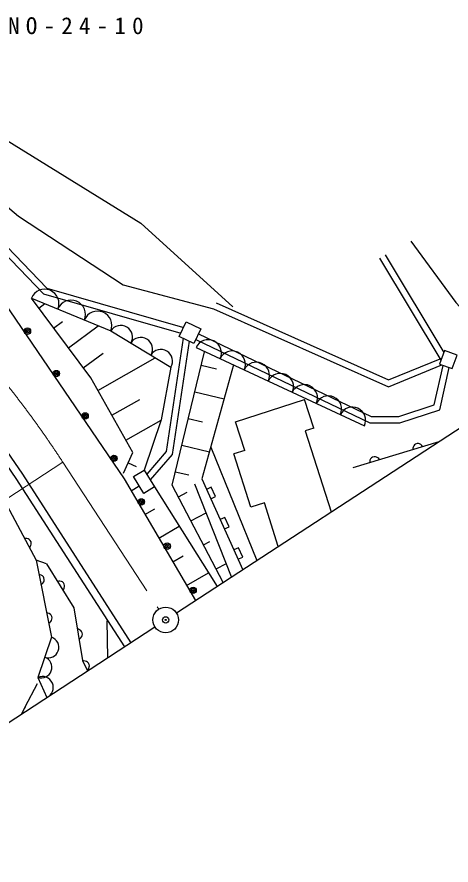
# Model space of a CAD drawing. Units: millimetres, scale not verified. Extents: x 40000 to 680000, y 20000 to 380000.
# Drawn here: x 337774 to 371664, y 240812 to 306984 of the extents above; entities that cross this region are included whole.
import ezdxf

# ---------------------------------------------------------------- set-up
doc = ezdxf.new("R2010")
doc.units = ezdxf.units.MM
doc.header["$LTSCALE"] = 1000
doc.header["$PDMODE"] = 32
doc.header["$PDSIZE"] = 500
doc.linetypes.add('CHAIN', pattern=[18.5, 12, -1.5, 3.5, -1.5])
for name, color, linetype, lineweight in [('M-BGD', 7, 'Continuous', 25), ('M-BMK', 2, 'CHAIN', 13), ('M-BMK-SRVR', 3, 'Continuous', 25), ('M-STR-HTXT', 7, 'Continuous', 13), ('M-STR-STRC', 7, 'Continuous', 25)]:
    doc.layers.add(name, color=color, linetype=linetype, lineweight=lineweight)
doc.layers.add('M-OTRS', color=6, linetype='Continuous')
doc.styles.add('ＭＳ ゴシック', font='')
doc.styles.get('ＭＳ ゴシック').set_extended_font_data('MS Gothic')

msp = doc.modelspace()

# ---------------------------------------------------------------- linework, layer by layer
at = {"layer": 'M-BGD'}
for p, q in [((366081, 288171), (370876, 280209)), ((366509, 288429), (371098, 280810)), ((336815, 284632), (346137, 270938)), ((338900, 285049), (345102, 282483)), ((339479, 284271), (339944, 284617)), ((340637, 282714), (341335, 283233)), ((341795, 281157), (344122, 282888)), ((345102, 282483), (349785, 279653)), ((342953, 279601), (344503, 280754)), ((349883, 270464), (352420, 280862)), ((351763, 281200), (364897, 275073)), ((344079, 277851), (348575, 280384)), ((352166, 279822), (353345, 279535)), ((354687, 279837), (352217, 270940)), ((351659, 277743), (353950, 277184)), ((345174, 275907), (347364, 277141)), ((354842, 275399), (360235, 277132)), ((360950, 274906), (360235, 277132)), ((346270, 273964), (349030, 275519)), ((351152, 275663), (352265, 275391)), ((355561, 273161), (354842, 275399)), ((360950, 274906), (360272, 274688)), ((360272, 274688), (362303, 268364)), ((350644, 273583), (352805, 273056)), ((352903, 273412), (356511, 264585)), ((364011, 271821), (370732, 273863)), ((355561, 273161), (354704, 272886)), ((356040, 268727), (354704, 272886)), ((346449, 272185), (347071, 271901)), ((350137, 271503), (351184, 271248)), ((346137, 270938), (351705, 261449)), ((352217, 270940), (355397, 263858)), ((346680, 270013), (347322, 270390)), ((348509, 270309), (353398, 262554)), ((353879, 262868), (349883, 270464)), ((354536, 263296), (351663, 270530)), ((350375, 269529), (351072, 269896)), ((357088, 269064), (356040, 268727)), ((358178, 265672), (357088, 269064)), ((347765, 268164), (348530, 268613)), ((351358, 267660), (352553, 268288)), ((348850, 266316), (350439, 267248)), ((352342, 265790), (352840, 266052)), ((349934, 264467), (350759, 264950)), ((340091, 264320), (339264, 264590)), ((353325, 263921), (354121, 264340)), ((351019, 262618), (352727, 263620)), ((344800, 259860), (344835, 256967)), ((340481, 258582), (339403, 255456)), ((339403, 255456), (340094, 253874)), ((338410, 253157), (339369, 254979)), ((338410, 253157), (338092, 252568))]:
    msp.add_line(p, q, dxfattribs=at)
for points in [[(335552, 298235), (347436, 290884), (354624, 284376)], [(332750, 295774), (337893, 291452), (346053, 286077), (353121, 284214)], [(331652, 293886), (339841, 285375), (350557, 282309)], [(332012, 294233), (340108, 285818), (350695, 282790)], [(368535, 289480), (372041, 284715), (374187, 282374), (378454, 278901)], [(346081, 271377), (346817, 272992), (343532, 278822), (338900, 285049)], [(353325, 284670), (366782, 278672), (370935, 280369)], [(328820, 283988), (332714, 279276), (338194, 271309), (346659, 258158)], [(353121, 284214), (366774, 278128), (370951, 279835)], [(328358, 283606), (332235, 278915), (337694, 270976), (346157, 257830)], [(350741, 281909), (349414, 273074), (347901, 271312)], [(351950, 282258), (365426, 275817), (367590, 275809), (370352, 276707), (371043, 279801)], [(351213, 281685), (349887, 272857), (348174, 270862)], [(351734, 281807), (365312, 275317), (367668, 275309), (370778, 276319), (371516, 279627)], [(330656, 280687), (339264, 264590), (340481, 258582)], [(349785, 279653), (349042, 275555), (347714, 271621)], [(369434, 273469), (369376, 273551), (369307, 273614), (369207, 273667), (369116, 273690), (369015, 273692), (368893, 273655), (368810, 273597), (368748, 273528), (368694, 273428), (368672, 273337), (368669, 273236)], [(366074, 272448), (366016, 272531), (365947, 272593), (365847, 272646), (365756, 272669), (365655, 272672), (365533, 272635), (365450, 272576), (365388, 272507), (365334, 272407), (365312, 272317), (365309, 272216)], [(352911, 269395), (353276, 269559), (352948, 270288), (352583, 270125)], [(353971, 267034), (354336, 267198), (354008, 267928), (353643, 267764)], [(338735, 265578), (338805, 265652), (338853, 265732), (338885, 265840), (338890, 265933), (338873, 266033), (338813, 266146), (338739, 266215), (338659, 266263), (338551, 266296), (338458, 266301), (338358, 266284)], [(355031, 264674), (355396, 264838), (355068, 265567), (354703, 265403)], [(340091, 264320), (342207, 260887), (342878, 256765), (343293, 255962)], [(339647, 262696), (339735, 262746), (339804, 262809), (339867, 262903), (339898, 262991), (339910, 263092), (339885, 263217), (339834, 263305), (339771, 263374), (339677, 263436), (339589, 263467), (339489, 263480)], [(341359, 262263), (341424, 262341), (341467, 262424), (341493, 262534), (341492, 262627), (341468, 262726), (341401, 262835), (341324, 262900), (341241, 262942), (341131, 262969), (341037, 262967), (340939, 262944)], [(340256, 259692), (340344, 259742), (340412, 259805), (340475, 259900), (340506, 259988), (340518, 260088), (340493, 260213), (340443, 260301), (340380, 260370), (340285, 260433), (340197, 260464), (340097, 260476)], [(342607, 258431), (342696, 258478), (342768, 258539), (342834, 258631), (342868, 258717), (342884, 258817), (342864, 258943), (342817, 259033), (342756, 259104), (342665, 259170), (342578, 259205), (342478, 259221)], [(343269, 256008), (343340, 256081), (343389, 256160), (343423, 256268), (343429, 256361), (343414, 256461), (343355, 256575), (343282, 256645), (343203, 256694), (343095, 256729), (343002, 256734), (342902, 256719)]]:
    msp.add_lwpolyline(points, dxfattribs=at)
for points in [[(350436, 282054), (350973, 283185), (352128, 282637), (351591, 281506)], [(372131, 280599), (371153, 280959), (370764, 279904), (371742, 279544)], [(347676, 269805), (346881, 271117), (347714, 271621), (348509, 270309)]]:
    msp.add_lwpolyline(points, close=True, dxfattribs=at)
for centre, radius in [((338591, 282466), 250), ((338591, 282466), 150), ((338591, 282466), 50), ((340843, 279160), 250), ((340843, 279160), 150), ((340843, 279160), 50), ((343094, 275853), 250), ((343094, 275853), 150), ((343094, 275853), 50), ((345345, 272546), 250), ((345345, 272546), 150), ((345345, 272546), 50), ((347479, 269146), 250), ((347479, 269146), 150), ((347479, 269146), 50), ((349503, 265695), 250), ((349503, 265695), 150), ((349503, 265695), 50), ((351528, 262245), 250), ((351528, 262245), 150), ((351528, 262245), 50)]:
    msp.add_circle(centre, radius, dxfattribs=at)
for centre, radius, start, end in [((339934, 284621), 1119, 337.52466, 157.52466), ((342001, 283766), 1119, 337.52466, 157.52466), ((344068, 282911), 1119, 337.52466, 157.52466), ((345882, 282011), 912, 328.85543, 148.85543), ((347444, 281068), 912, 328.85543, 148.85543), ((352702, 280763), 1035, 334.98836, 154.98836), ((349005, 280125), 912, 328.85543, 148.85543), ((354578, 279887), 1035, 334.98836, 154.98836), ((356454, 279012), 1035, 334.98836, 154.98836), ((358330, 278137), 1035, 334.98836, 154.98836), ((360206, 277261), 1035, 334.98836, 154.98836), ((362082, 276386), 1035, 334.98836, 154.98836), ((363959, 275511), 1035, 334.98836, 154.98836), ((340211, 257801), 827, 250.97075, 70.97075), ((339672, 256238), 827, 250.97075, 70.97075), ((339748, 254665), 863, 293.60937, 113.60937), ((339706, 252351), 1526, 148.11792, 168.8999)]:
    msp.add_arc(centre, radius, start, end, dxfattribs=at)
at = {"layer": 'M-BMK'}
msp.add_line((341350, 272254), (348839, 260774), dxfattribs=at)
msp.add_arc((274348, 228541), 80000, 33.12061, 57.77417, dxfattribs=at)
at = {"layer": 'M-BMK-SRVR'}
for p, q in [((350223, 260483), (382887, 281792)), ((320072, 240812), (348548, 259390))]:
    msp.add_line(p, q, dxfattribs=at)
for radius in [1000, 40]:
    msp.add_circle((349386, 259936), radius, dxfattribs=at)
at = {"layer": 'M-OTRS'}
msp.add_point((349386, 259936), dxfattribs=at)
at = {"layer": 'M-STR-HTXT'}
msp.add_line((341350, 272254), (316224, 255862), dxfattribs=at)

# ---------------------------------------------------------------- texts
at = {"layer": 'M-STR-STRC', "insert": (334317, 305621), "char_height": 1320, "attachment_point": 7, "style": 'ＭＳ ゴシック'}
msp.add_mtext('\\T1.54;C-NO-24-10', dxfattribs=at)

doc.saveas('drawing.dxf')
